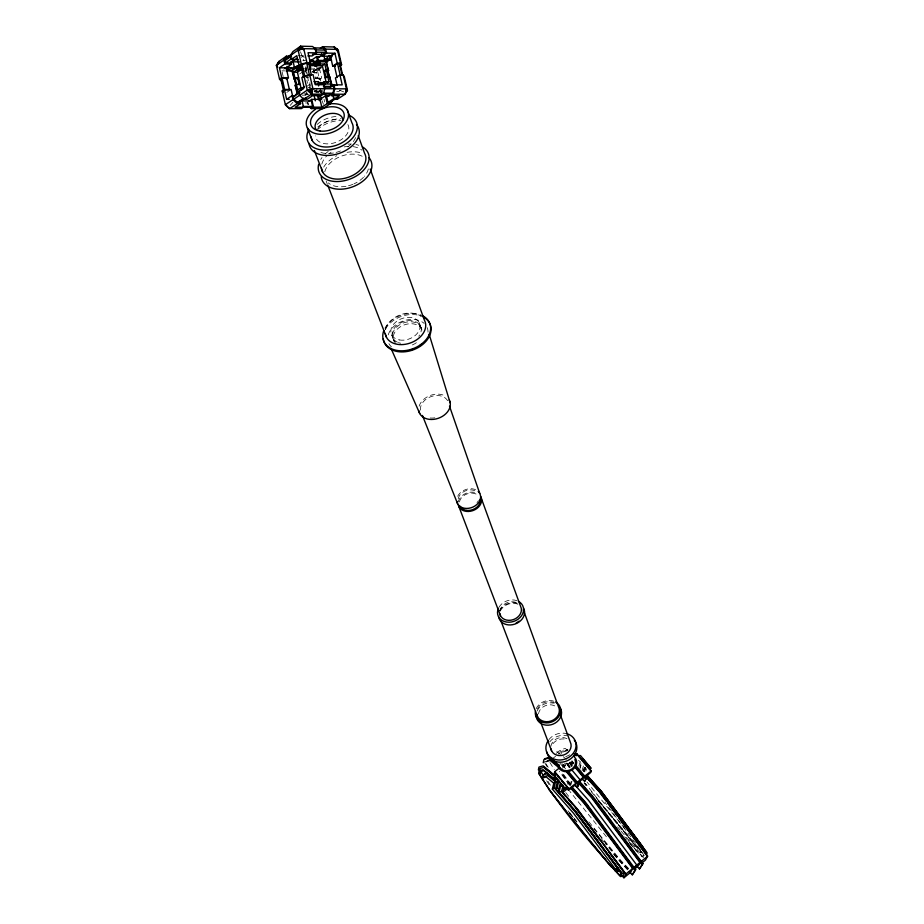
<?xml version="1.0" encoding="UTF-8"?>
<svg xmlns="http://www.w3.org/2000/svg" width="924" height="924" viewBox="0 0 924 924"><rect width="100%" height="100%" fill="white"/><g stroke="black" fill="none" stroke-linecap="round" stroke-linejoin="round"><path stroke-width="0.69" stroke-dasharray="4.62 3.46" d="M314.449 68.272L314.183 71.021L311.538 71.714M309.217 88.254L309.575 84.765M304.816 71.818L305.532 68.78L306.756 67.949M305.243 71.841L305.844 69.335M567.371 750.149L565.176 748.405L560.66 749.814L559.944 752.783L553.245 758.119M561.099 753.938L561.769 751.2L568.029 749.907L563.721 751.235L567.452 749.838M562.485 765.984L564.807 763.617M565.719 763.409L565.061 765.961L561.804 763.316M569.969 785.758L571.332 780.93L567.371 784.095M571.263 783.783L571.956 781.358M578.874 766.008L579.937 762.335M580.942 763.409L579.868 767.093L582.732 770.316M579.741 769.577L581.693 762.924L578.516 760.371M582.074 770.385L583.633 765.176M583.252 770.905L584.372 767.232M583.31 771.378L584.499 767.451M584.072 771.182L585.192 767.498M584.245 771.24L585.504 767.116M584.187 772.014L585.701 767.093M585.816 771.182L586.59 768.699M621.124 831.196L640.101 852.84L641.175 850.819L607.495 805.74M643.705 854.654L642.607 856.664L644.594 855.023L635.885 846.165L595.772 797.516M290.171 105.44L292.873 102.31M640.101 852.84L641.602 851.616M583.633 771.066L585.608 769.484M565.673 756.768L569.796 754.804M561.838 768.537L568.272 763.409M556.156 753.395L560.66 749.814M283.16 76.449L281.889 70.848L284.026 69.358M301.42 57.311L303.615 55.786L304.758 60.765M299.688 73.955L302.136 72.28M304.747 71.009L305.983 70.166L305.382 67.556M306.398 70.282L305.682 70.767L306.294 73.446M319.646 67.163L315.939 69.681L318.549 69.716L322.268 67.198M313.467 71.714L322.349 65.719M313.825 72.419L312.866 68.249L319.45 68.341L323.816 65.396M286.81 92.4L291.118 89.501M312.451 72.407L316.181 72.453L319.254 70.386L318.757 68.18L312.381 71.633M315.8 78.667L316.505 78.194M306.052 86.879L309.309 84.696L307.519 76.877L306.271 77.708L307.553 83.299M318.78 79.302L320.027 78.471L320.628 81.058M319.45 68.341L321.668 78.043L319.496 79.499L317.013 68.653M314.021 91.649L316.482 90.021M314.507 91.799L316.678 90.367M314.46 89.501L315.061 92.088L318.099 90.078M320.074 90.182L320.582 92.388L322.719 90.91M340.944 90.044L338.715 91.488L336.07 91.476M562.543 752.159L566.839 750.854M321.448 90.933L315.061 92.088M316.701 92.527L322.153 91.118M305.463 102.957L308.304 102.957L308.824 105.197M304.839 94.375L307.195 94.387L306.687 92.169M308.778 94.444L305.959 94.433L306.664 93.959L305.959 90.875M302.009 95.184L305.959 95.195L304.227 93.798M319.254 90.09L322.695 90.102M322.06 91.73L320.986 91.73L320.512 89.674M320.582 92.388L322.441 92.4M304.539 93.289L307.346 93.301M308.2 87.63L310.914 87.653M305.913 77.662L308.801 77.743M314.945 77.928L321.668 78.043M315.431 78.425L320.027 78.471M302.31 68.803L306.549 68.861M319.254 70.386L315.523 70.328L315.015 68.122M281.889 70.848L284.684 70.882M302.795 60.337L305.567 60.383M298.175 55.683L303.615 55.786M339.443 90.217L344.456 92.169M556.768 751.501L562.115 755.82M563.178 756.687L566.389 759.285M312.866 69.612L314.449 71.09L316.204 78.771L317.44 77.951L316.181 72.453M316.308 66.609L318.549 69.716M638.576 847.886L602.205 804.816L585.285 783.309M640.69 850.681L635.204 845.102L591.418 791.753M643.439 854.215L635.943 846.58L598.221 800.993M643.658 857.472L633.899 847.782L624.716 836.74M634.349 848.347L642.376 856.525M635.423 849.953L642.411 857.079M628.586 868.444L620.639 860.232L587.803 820.57M628.447 869.091L620.778 861.18L592.861 827.454M627.65 869.207L619.704 860.995L605.116 843.369M627.511 869.854L613.548 854.319M571.875 760.706L573.619 762.797M571.933 761.619L573.781 763.836M570.917 761.48L572.649 763.571M570.963 762.392L572.811 764.61M624.913 828.701L586.971 781.958M566.782 763.825L570.339 768.11M617.521 826.876L620.223 830.11M627.997 840.355L634.291 847.932M629.868 843.45L633.518 847.839M561.827 763.513L566.169 768.745M562.647 765.338L566.343 769.784M559.979 763.236L564.333 768.479M606.41 836.774L569.762 791.256M601.466 838.957L604.204 842.261M584.407 782.836L586.163 785.065M584.361 783.009L586.116 785.238M584.049 782.975L585.816 785.227M571.159 784.661L561.954 772.198M570.166 784.21L561.734 772.961M570.223 785.412L561.018 772.949M569.242 784.95L559.32 771.321M565.777 792.63L570.166 798.221M569.842 812.82L573.388 817.347M574.278 818.479L576.934 821.875M568.029 810.868L573.365 817.648M574.231 818.756L576.842 822.083M569.588 813.305L572.222 816.677M604.908 802.275L606.629 804.585M547.967 781.3L550.935 786.058M546.627 780.757L550.311 786.659M549.907 762.531L554.273 769.565M546.038 763.848L548.232 767.37M544.941 763.166L547.17 766.747M570.351 762.485L572.557 766.077M569.634 762.219L571.829 765.8M569.461 762.519L571.644 766.077M569.196 762.589L572.014 767.174M568.121 763.42L570.327 767.001M567.544 763.917L570.362 768.491M566.747 762.935L569.9 768.248M566.447 763.351L569.346 768.052M572.048 761.133L573.515 763.524M326.149 181.058L327.188 183.726M391.753 334.985L392.989 338.219M393.405 339.316L394.155 341.291M322.049 100.635L323.446 104.354M300.485 51.79L303.915 60.903M419.138 322.499L420.328 325.756M420.72 326.853L421.436 328.84M324.024 99.249L324.647 101.963M320.605 89.847L321.252 92.631M319.958 90.356L320.559 93.001M317.764 89.64L318.399 92.423M316.354 89.513L316.99 92.215M315.5 90.009L316.089 92.573M309.771 82.675L310.626 86.406M305.844 66.597L306.756 70.582M306.71 71.622L307.935 76.981M307.392 102.218L307.981 104.805M355.59 137.595A23.354 15.246 -20.2 0 1 352.217 142.885M351.293 143.878A23.354 15.246 -20.2 0 1 346.904 147.54M340.506 150.958A23.354 15.246 -20.2 0 1 335.828 152.495M333.46 153.014A23.354 15.246 -20.2 0 1 319.358 151.986M317.059 130.168A23.354 15.246 -20.2 0 1 341.025 120.663M419.149 406.167A16.274 12.104 -20.3 0 1 444.375 395.553M321.829 164.091A23.019 15.223 -20.3 0 1 326.807 155.786M328.829 153.927A23.019 15.223 -20.3 0 1 331.092 152.217M344.167 146.893A23.019 15.223 -20.3 0 1 351.79 146.489M353.118 146.639A23.019 15.223 -20.3 0 1 361.885 150.15M368.341 168.942A22.915 15.223 -20.3 0 1 364.368 176.322M363.467 177.316A22.915 15.223 -20.3 0 1 353.996 183.841M352.899 184.315A22.915 15.223 -20.3 0 1 348.313 185.816M345.98 186.313A22.915 15.223 -20.3 0 1 328.239 182.894M324.786 171.76A22.915 15.223 -20.3 0 1 341.175 156.214A22.915 15.223 -20.3 0 1 363.802 157.23M385.527 329.602A20.859 14.969 -20.3 0 1 400.011 314.899A20.859 14.969 -20.3 0 1 420.755 316.147M427.211 327.639A20.778 14.946 -20.3 0 1 427.962 332.848M391.406 346.823A20.778 14.946 -20.3 0 1 388.935 343.67M388.219 334.881A20.778 14.946 -20.3 0 1 403.857 320.72A20.778 14.946 -20.3 0 1 424.128 323.365M416.377 342.712A15.027 10.811 -20.3 0 1 409.274 345.957M395.946 343.566A15.027 10.811 -20.3 0 1 402.656 325.548A15.027 10.811 -20.3 0 1 422.337 331.52M395.195 341.591A15.05 10.822 -20.3 0 1 401.917 323.573A15.05 10.822 -20.3 0 1 421.61 329.533M397.389 342.192A15.061 10.822 -20.3 0 1 395.114 327.154A15.061 10.822 -20.3 0 1 415.246 321.564A15.061 10.822 -20.3 0 1 418.78 336.255M400.635 343.197A15.061 10.822 -20.3 0 1 398.406 342.608M317.14 124.428A21.783 14.183 -20.2 0 1 335.932 116.505M347.886 124.578A17.371 11.307 -20.2 0 1 335.562 142.469A17.371 11.307 -20.2 0 1 315.396 135.886M317.717 128.586A17.371 11.307 -20.2 0 1 339.304 119.67M385.343 329.244A24.671 17.729 -20.3 0 1 422.153 316.47M384.927 328.147A24.694 17.741 -20.3 0 1 421.76 315.373M317.879 126.888A26.091 17.036 -20.2 0 1 341.21 118.757M320.743 159.425A26.38 17.452 -20.3 0 1 322.014 157.53M325.248 153.927A26.38 17.452 -20.3 0 1 328.216 151.467M348.198 144.121A26.38 17.452 -20.3 0 1 350.774 144.04M355.959 144.548A26.38 17.452 -20.3 0 1 358.766 145.276M323.689 167.105A26.265 17.441 -20.3 0 1 336.81 155.706M347.089 152.333A26.265 17.441 -20.3 0 1 362.843 153.476M434.8 417.81A14.472 10.765 -20.3 0 1 428.794 417.787M420.501 410.106A14.472 10.765 -20.3 0 1 431.162 396.558A14.472 10.765 -20.3 0 1 447.609 400.716M457.703 496.223A12.243 9.483 -20.4 0 1 476.022 489.893M500.242 611.122A12.509 10.176 -20.5 0 1 518.965 604.666M537.433 708.974A11.585 9.806 -20.5 0 1 554.77 703.002M552.922 743.693A11.238 9.644 -20.6 0 1 565.823 739.258M478.378 500.577A10.822 8.385 -20.4 0 1 476.98 502.714M458.223 498.752A10.822 8.385 -20.4 0 1 466.054 490.598A10.822 8.385 -20.4 0 1 477.096 492.226M459.447 501.975A10.799 8.374 -20.4 0 1 467.255 493.832A10.799 8.374 -20.4 0 1 478.274 495.46M458.269 501.998A12.012 9.321 -20.4 0 1 477.073 493.277M538.496 713.906A10.626 8.997 -20.5 0 1 555.081 706.051M550.866 746.396A10.337 8.87 -20.6 0 1 567.001 738.738M499.769 611.087A11.1 9.009 -20.4 0 1 517.117 602.956M499.526 610.949A13.306 10.822 -20.5 0 1 519.438 604.088M498.972 607.287A13.329 10.834 -20.4 0 1 518.433 601.339M536.197 708.662A12.948 10.949 -20.5 0 1 554.654 701.535M537.087 711.006A12.924 10.938 -20.5 0 1 553.534 703.21M549.711 741.88A15.327 13.155 -20.6 0 1 567.29 735.827M548.868 739.662A15.35 13.167 -20.6 0 1 566.481 733.61M399.514 339.974A15.096 10.822 -20.3 0 0 420.039 325.179A15.096 10.822 -20.3 0 0 396.87 321.206A15.096 10.822 -20.3 0 0 399.514 339.974"/><path stroke-width="1.39" d="M311.434 93.682L312.566 88.993L307.738 90.252L311.434 93.682L312.324 89.732M538.369 769.958L538.946 767.082L543.208 765.881L553.973 774.82L554.723 771.667L559.69 767.705M562.959 786.209L561.549 791.51L577.373 809.505L624.647 872.845L622.891 876.241L620.501 876.506C590.979 844.109 562.104 810.383 538.646 773.273L539.142 770.789L543.197 769.692L554.134 778.817L554.643 778.401M539.512 771.124L540.055 768.479L544.201 767.324L555.07 776.368L555.774 773.446L567.694 787.826L567.44 788.726L564.957 788.992L560.822 785.157L561.33 784.742M549.052 789.442L539.443 774.093L539.916 771.759L543.878 770.697L554.908 779.891L556.964 778.239M542.723 776.553L543.116 774.751L546.789 773.804L557.207 782.501L555.613 788.888L575.317 811.318L621.217 872.568L619.773 875.421L608.373 863.097M542.457 779.394L542.792 777.858L546.292 776.98L553.776 783.252L552.356 789.096L573.307 812.981L615.419 869.207L614.726 870.627L617.128 867.798L575.028 811.595L554.077 787.722L555.509 781.866L548.024 775.606L544.502 776.495M555.774 773.446L554.134 778.817M278.147 64.23L278.678 61.908L279.787 62.347M278.24 64.172L278.863 61.458L286.382 56.179L289.778 56.237M318.595 85.978L318.572 81.705L313.848 81.659M327.385 69.854L329.418 77.212L327.893 70.571L326.299 69.843L328.921 81.797L324.232 81.751L324.74 83.98L323.989 87.029L330.549 87.075L331.3 84.026L329.522 76.265L327.65 76.242L325.144 77.905M323.4 94.19L324.728 88.727L323.816 84.742L315.373 84.685L313.086 74.682L309.69 74.648L304.054 76.115L301.836 77.616L304.123 87.607L298.602 91.303L299.515 95.288L303.823 99.272L307.195 99.272L312.739 95.622L321.171 95.646L323.4 94.19L311.584 94.144L303.823 99.272M554.908 779.891L555.532 777.303L564.217 787.779L560.059 784.049L558.119 791.556M321.564 94.017L331.612 94.052L332.894 93.209L334.003 88.739L333.483 86.452L323.423 86.382M333.922 99.318L339.512 95.703L331.208 95.68L333.448 94.225L334.788 88.785L333.876 84.823L342.203 84.881L339.928 74.994L343.243 75.029L344.294 76.553L347.459 90.333L345.068 94.26L337.214 99.318L333.922 99.318L333.021 95.391M555.613 788.888L557.137 787.664L558.754 781.265L555.624 778.655M620.501 876.506L622.095 873.388L575.525 811.029L558.985 792.203L560.822 785.157M621.944 875.744L623.931 877.8L625.906 874.023L577.604 809.274L562.797 792.446L564.09 787.664M564.957 788.992L565.604 788.08L567.694 787.826M576.83 754.538L577.015 753.88L591.268 770.951L590.771 772.476L584.857 777.223M565.442 787.433L568.549 790.309L568.953 788.842L575.918 783.252L566.851 772.337M575.918 783.252L575.479 784.742L568.549 790.309M575.167 785.4L577.246 787.306L578.944 784.118L568.78 771.886M579.671 781.381L580.133 779.879L572.118 770.246M578.944 784.118L577.246 787.306M575.583 767.936L583.367 777.28L582.905 778.793L577.523 783.102M581.531 778.505L584.661 781.358L586.405 778.135L576.23 765.927M586.405 778.135L584.661 781.358M590.124 768.814L590.794 767.879L580.491 755.543L578.054 755.659L589.986 769.946L590.794 767.879M615.915 869.311L617.729 871.205L618.687 869.276L575.317 811.318M570.547 788.022L584.453 803.764L632.686 868.456L630.63 872.291L623.931 877.8M629.429 871.84L632.305 874.809L635.666 869.588L585.781 802.621L572.614 787.71L571.656 788.472L584.834 803.395L634.719 870.362M635.666 869.588L632.305 874.809M577.846 782.166L591.764 797.862L639.939 862.496L637.803 866.389L634.684 868.953L636.786 865.083L588.588 800.427L574.682 784.707M639.269 864.645L640.875 861.722L647.632 856.178L599.537 791.602L585.597 775.952M636.578 865.95L639.466 868.918L642.919 863.617L593.116 796.719L579.914 781.843L578.967 782.605L592.157 797.481L641.984 864.402M642.919 863.617L639.466 868.918M647.632 856.178L645.414 860.14L642.076 862.877M337.214 99.318L338.415 97.367M309.309 106.93L311.342 108.593L322.88 108.558L330.561 103.615L332.351 100.681M301.605 68.191L299.757 69.462L297.101 69.427L296.812 68.145L299.803 65.061M286.348 69.057L292.585 71.471L292.007 70.732L293.185 68.861L286.948 66.447M292.873 72.95L294.352 79.395L291.903 70.802L296.177 67.856L297.563 65.662L301.813 65.673M300.993 47.482L298.868 50.832L298.498 49.861L300.635 46.512L303.673 49.573L300.635 46.512M280.757 80.619L279.522 79.106L276.368 65.338L283.899 60.072L286.382 56.179M296.823 58.385L290.298 62.936L285.551 62.855L285.031 60.58L287.075 57.369L292.515 53.557M298.117 59.598L291.326 59.483L290.413 55.498L292.908 51.594L300.6 46.2L312.474 46.477L315.604 48.903L316.516 52.887L312.069 55.948L307.842 55.867M278.863 61.458L276.368 65.338L277.616 66.886M277.015 64.934L278.216 63.075M324.647 60.649L329.163 55.405M294.421 96.235L297.112 93.105M316.632 61.203L317.879 60.36L319.635 61.735L326.207 61.839L332.478 54.481M336.452 50.277L337.248 49.342L338.172 50.705L337.364 51.64M326.68 62.566L332.097 56.283M625.906 874.023L632.686 868.456M633.633 867.682L639.939 862.496M615.419 869.207L617.128 867.798M617.729 871.205L619.242 869.958M622.095 873.388L624.647 872.845M619.773 875.421L621.771 873.769L617.937 869.784M553.776 783.252L555.509 781.866M557.207 782.501L558.754 781.265M552.356 789.096L554.077 787.722M558.985 792.203L561.549 791.51M562.797 792.446L567.671 788.53M576.888 782.478L583.367 777.28M584.338 776.506L591.268 770.951M574.047 756.248L577.015 753.88M544.19 761.977L543.254 762.716L543.936 759.459L548.475 758.096L558.038 765.938M539.443 774.093L541.452 772.487L543.67 776.033M290.413 55.498L298.106 50.115L303.73 48.649L315.604 48.903M285.031 60.58L291.557 56.017M285.551 62.855L292.076 58.304M279.522 79.106L281.67 77.628L279.418 67.775L284.8 64.022L291.58 64.126L290.979 61.504M291.326 59.483L296.812 55.659L299.099 65.639L301.305 64.114L306.941 62.647L310.337 62.693L308.05 52.714L316.516 52.887M291.58 64.126L286.174 67.879L288.427 77.697L286.278 79.175M320.328 48.233L322.545 46.708L334.211 46.974L337.352 49.388L338.427 50.982L341.58 64.749L339.339 66.239M297.563 65.662L293.289 68.607L291.903 70.802L292.573 71.656M282.039 78.09L284.731 89.905L289.466 89.928L286.763 78.136L282.039 78.09L280.804 78.933L283.495 90.748M302.056 64.322L304.804 76.311L311.4 75.133L308.651 63.144L306.699 63.109L300.785 65.2L303.522 77.177M296.812 68.145L300.496 65.604L300.797 66.886L297.101 69.427M293.67 78.552L294.895 77.72L293.624 72.176L296.685 70.085L300.473 70.132L299.965 67.914M311.088 60.476L316.528 56.745L319.831 56.803M311.503 61.527L317.879 61.134L319.623 63.537L317.879 64.726L312.22 64.634M308.119 64.218L310.337 62.693M313.906 47.886L322.545 48.083L325.132 50.081L325.652 52.356L322.534 54.493L312.462 54.297M322.187 54.92L317.787 57.935L318.41 60.661M293.624 72.176L297.413 72.222L302.887 68.48M321.54 53.5L322.141 56.145L326.599 53.095L334.938 53.257L337.202 63.132L332.721 66.147L330.469 56.295L334.938 53.257M317.163 61.619L317.879 61.134M312 65.558L314.483 63.86L313.975 61.631L312.22 60.256L309.563 60.21M296.616 84.627L295.911 85.1L294.398 78.459L295.103 77.974L297.747 77.997L299.261 84.638M323.435 60.407L325.641 58.905M297.054 78.863L298.683 77.755L294.895 77.72M316.158 65.962L318.006 64.703M324.012 56.145L324.913 60.072L327.142 58.559M317.648 65.65L320.143 63.952L324.844 64.033L326.114 69.577L323.619 71.252L326.114 71.287M286.902 106.318L285.366 104.701L282.213 90.922L284.361 89.466L291.118 89.501L292.723 96.523M309.632 65.523L322.349 65.719L324.844 64.033M303.28 87.872L300.75 87.861L301.259 90.078L296.974 92.954L295.195 85.193L296.419 84.373L300.196 84.396M326.299 69.843L324.555 71.009L326.08 77.662L328.909 76.507M300.75 87.861L297.69 89.917L295.103 77.974M342.723 75.41L340.309 64.923L339.443 63.641L337.526 63.606L334.396 65.708L337.11 77.535M304.25 86.671L301.478 88.531L301.767 89.813L303.615 88.565M327.362 71.31L328.609 70.467L326.149 61.816L324.451 60.476L317.879 60.36M284.361 89.466L286.625 99.318L292.042 95.692L294.744 95.703M299.896 92.504L293.324 96.881L293.855 99.168L297.378 102.425L299.33 102.437L305.913 98.083M292.042 95.692L292.943 99.653L285.366 104.701L289.639 108.639L301.374 108.616L303.546 107.184L302.044 100.658M293.855 99.168L307.265 90.125L312.901 88.658L334.003 88.739M322.557 82.86L324.232 81.751M297.378 102.425L303.961 98.083M327.246 82.894L328.921 81.797M339.928 74.994L335.435 77.963L337.133 85.355M300.011 100.982L300.612 103.615L297.239 103.615L289.639 108.639L286.59 106.133M300.612 103.615L295.16 107.207L311.353 107.242L312.601 106.422L311.353 100.959L301.363 100.947M308.477 101.501L311.734 99.365L319.993 99.376L325.479 95.796L329.429 95.807M330.515 87.029L333.876 84.823M331.162 94.086L326.738 96.974L327.985 102.437L329.891 102.437L336.544 98.14M311.342 108.593L313.525 107.172L321.783 107.161L327.269 103.615L330.561 103.615M327.985 102.437L334.638 98.14M544.883 758.708L549.433 757.334L559.008 765.164M547.759 760.625L549.93 759.978M545.726 761.688L550.069 760.429L559.794 768.41M298.498 49.861L303.303 48.602M310.198 89.189L307.784 89.813L311.48 93.255M544.64 773.538L547.1 772.891M302.622 106.445L312.601 106.422M286.625 99.318L289.316 99.33M333.448 94.225L345.068 94.26L346.419 88.854L343.243 75.029M311.584 95.218L316.817 95.23M322.857 93.174L332.894 93.209M334.788 88.785L346.419 88.854L347.459 90.333M315.107 83.899L324.301 83.945L324.001 82.663L318.353 82.617L318.641 83.911M324.74 83.98L331.3 84.026L331.82 84.939M281.67 77.628L288.427 77.697M309.124 69.346L311.03 69.369L309.748 63.791L314.483 63.86M326.114 69.577L327.985 69.6L328.609 70.467M286.082 70.905L290.275 70.952M314.518 65.916L316.378 65.951M332.721 66.147L335.377 66.181M297.955 66.332L299.041 66.355M293.659 67.267L296.523 67.302M279.418 67.775L294.583 67.995L292.781 60.164M309.99 61.573L313.975 61.631M292.411 61.781L299.561 61.908M319.323 62.266L313.663 62.162L313.964 63.444L319.623 63.537M337.202 63.132L340.529 63.19L341.58 64.749M287.075 57.369L289.027 57.404M324.913 60.072L331.531 60.187M322.141 56.145L330.469 56.295M322.545 46.708L325.687 49.122L337.352 49.388L340.529 63.19M315.049 49.861L325.132 50.081M315.569 52.148L325.652 52.356M331.289 84.211L335.066 85.678M346.177 90.021L347.297 90.46L346.408 89.189M284.511 67.833L292.007 70.732M574.104 753.961L576.333 755.74M554.273 762.323L556.433 764.102M544.894 768.329L554.747 776.53M586.728 764.471L589.87 767.301L582.952 758.87M588.542 766.527L590.632 768.41M292.943 99.653L297.239 103.615M334.569 47.286L338.172 50.705M334.211 46.974L338.427 50.982M586.959 775.12L600.912 790.725L642.804 846.742M586.948 775.467L600.623 790.817L646.257 852.009M585.273 776.091L599.283 791.845L606.132 801.027M582.513 785.585L588.08 791.868M589.939 793.959L598.74 805.174M573.354 789.35L577.985 794.594M580.769 797.747L585.4 802.991M562.52 792.942L565.269 796.072M568.941 800.253L572.626 804.434M575.375 807.564L599.63 839.685M557.137 787.664L559.02 789.801M282.213 90.922L283.449 92.388M575.259 766.712L585.423 778.909M566.943 771.621L577.974 784.892M554.723 771.667L568.953 788.842M557.38 775.721L559.956 778.828M561.665 780.896L564.241 784.002M554.793 776.056L565.095 788.495M606.537 860.879L571.032 817.463M588.738 839.627L548.66 789.269M590.528 841.799L611.203 866.839M295.195 85.193L297.043 91.199M294.398 78.459L296.165 84.465M551.686 792.804L565.754 810.741M600.796 790.655L647.146 852.817L646.361 855L618.965 818.26M607.842 803.326L617.255 815.961M603.037 810.937L611.642 822.487M615.938 828.251L625.398 840.944M627.119 843.254L635.724 854.792M637.444 857.102L640.875 861.722M586.266 804.146L592.296 812.231M597.458 819.161L606.075 830.711M607.796 833.021L619.854 849.191M621.575 851.501L630.191 863.062M609.112 852.378L623.781 872.013M329.522 76.265L331.912 84.869M336.994 49.238L337.514 50.011M391.268 348.949L419.727 413.536M422.43 415.454L457.565 503.672M307.369 127.835L312.243 140.517M314.368 150.531L322.672 172.049M327.697 185.066L386.509 337.376M458.974 506.802L500.496 615.731M540.748 722.418L551.628 750.946M500.739 620.408L537.514 716.597M320.189 95.669L321.587 99.388M318.099 95.068L320.432 101.259M322.499 107.346L322.846 108.258M317.082 95.114L318.953 100.081M523.342 609.805L558.431 706.698A11.585 9.806 -20.5 0 1 551.085 720.986A11.585 9.806 -20.5 0 1 536.729 714.16M560.325 714.668L570.281 742.087A10.337 8.87 -20.6 0 1 563.767 754.954A10.337 8.87 -20.6 0 1 550.9 748.752M358.235 135.632L364.564 153.268A23.019 15.223 -20.3 0 1 348.336 177.269A23.019 15.223 -20.3 0 1 321.506 168.249M370.235 169.092L424.37 320.108A20.859 14.969 -20.3 0 1 410.117 343.07A20.859 14.969 -20.3 0 1 385.331 333.645M347.308 110.002L351.905 122.776A21.783 14.183 -20.2 0 1 336.452 145.253A21.783 14.183 -20.2 0 1 311.145 136.971M449.503 406.167L479.741 493.393M429.152 334.292L450.242 402.968M339.443 63.641L342.157 75.479M337.526 63.606L340.251 75.456M325.687 49.122L326.599 53.095M326.207 61.839L327.985 69.6M322.349 65.719L326.103 82.086M319.635 61.735L320.143 63.952M325.294 93.844L325.929 96.616M316.528 56.745L317.717 61.943M325.479 95.796L327.269 103.615M319.993 99.376L321.783 107.161M306.941 62.647L303.73 48.649L300.6 46.2L298.106 50.115L301.305 64.114M309.69 74.648L312.901 88.658L311.584 94.144L307.265 90.125L304.054 76.115M306.699 63.109L309.436 75.11M314.056 95.288L315.327 100.832M311.734 99.365L313.525 107.172M301.12 67.868L301.628 70.074M299.861 65.327L300.369 67.544M297.413 72.222L301.155 88.577M296.177 67.856L296.685 70.085M283.899 60.072L284.8 64.022M282.12 81.485L283.31 86.717M449.237 399.977A16.274 12.104 -20.3 0 1 438.276 418.306A16.274 12.104 -20.3 0 1 418.768 410.522M421.702 344.028A20.778 14.946 -20.3 0 1 419.669 345.657M413.756 348.891A20.778 14.946 -20.3 0 1 409.852 350.15M328.528 104.077A21.945 14.195 -20.2 0 1 347.193 120.178A21.945 14.195 -20.2 0 1 314.287 133.218A21.945 14.195 -20.2 0 1 315.5 109.24M315.846 129.36A14.495 9.39 -20.2 0 1 326.195 114.553A14.495 9.39 -20.2 0 1 343 119.912M423.331 317.048A24.671 17.729 -20.3 0 1 417.74 347.817A24.671 17.729 -20.3 0 1 383.275 338.889M422.926 315.95A24.694 17.741 -20.3 0 1 426.542 339.05A24.694 17.741 -20.3 0 1 396.35 350.323A24.694 17.741 -20.3 0 1 383.818 330.561M348.44 115.015A26.161 17.036 -20.2 0 1 353.003 137.514A26.161 17.036 -20.2 0 1 320.189 149.723A26.161 17.036 -20.2 0 1 308.766 129.776M356.479 124.521A26.091 17.036 -20.2 0 1 340.921 152.749A26.091 17.036 -20.2 0 1 309.009 143.359M362.462 146.904A26.38 17.452 -20.3 0 1 350.635 178.817A26.38 17.452 -20.3 0 1 318.664 164.299M369.034 157.738A26.265 17.441 -20.3 0 1 353.499 186.509A26.265 17.441 -20.3 0 1 321.24 176.738M574.855 759.493A8.547 7.38 -20.6 0 1 569.496 770.177A8.547 7.38 -20.6 0 1 558.847 765.003M478.205 491.395A12.243 9.483 -20.4 0 1 473.111 506.987A12.243 9.483 -20.4 0 1 456.803 501.316M519.057 621.159A12.509 10.176 -20.5 0 1 516.273 622.845M480.318 499.295A10.799 8.374 -20.4 0 1 472.476 509.736A10.799 8.374 -20.4 0 1 460.083 506.294M458.223 504.492A12.012 9.321 -20.4 0 0 472.776 510.649A12.012 9.321 -20.4 0 0 480.734 496.708L520.558 606.317A11.1 9.009 -20.4 0 1 513.363 619.611A11.1 9.009 -20.4 0 1 499.757 613.49M518.433 601.339A13.329 10.834 -20.4 0 1 521.575 615.696A13.329 10.834 -20.4 0 1 504.527 621.575A13.329 10.834 -20.4 0 1 498.486 608.211M523.562 608.119A13.306 10.822 -20.5 0 1 514.957 624.081A13.306 10.822 -20.5 0 1 498.637 616.712M555.567 701.997A12.948 10.949 -20.5 0 1 559.355 715.592A12.948 10.949 -20.5 0 1 544.317 722.718A12.948 10.949 -20.5 0 1 535.366 711.561M560.51 708.454A12.924 10.938 -20.5 0 1 550.692 724.866A12.924 10.938 -20.5 0 1 536.267 713.894M566.481 733.61A15.35 13.167 -20.6 0 1 574.693 750.958A15.35 13.167 -20.6 0 1 553.834 759.008A15.35 13.167 -20.6 0 1 548.14 740.69M574.335 740.228A15.327 13.155 -20.6 0 1 567.209 760.787A15.327 13.155 -20.6 0 1 546.881 752.032M574.578 757.23A9.656 8.339 -20.6 0 1 570.686 770.755A9.656 8.339 -20.6 0 1 557.692 764.691M311.7 89.859L311.065 92.504L308.986 90.564L311.7 89.859M346.361 90.044L345.715 92.654L346.87 90.76L346.361 90.044M300.716 47.297L299.515 49.191L302.217 48.475L300.716 47.297M320.143 131.035A17.487 11.307 -20.2 0 0 344.19 114.611A17.487 11.307 -20.2 0 0 317.787 111.261A17.487 11.307 -20.2 0 0 320.143 131.035"/></g></svg>
